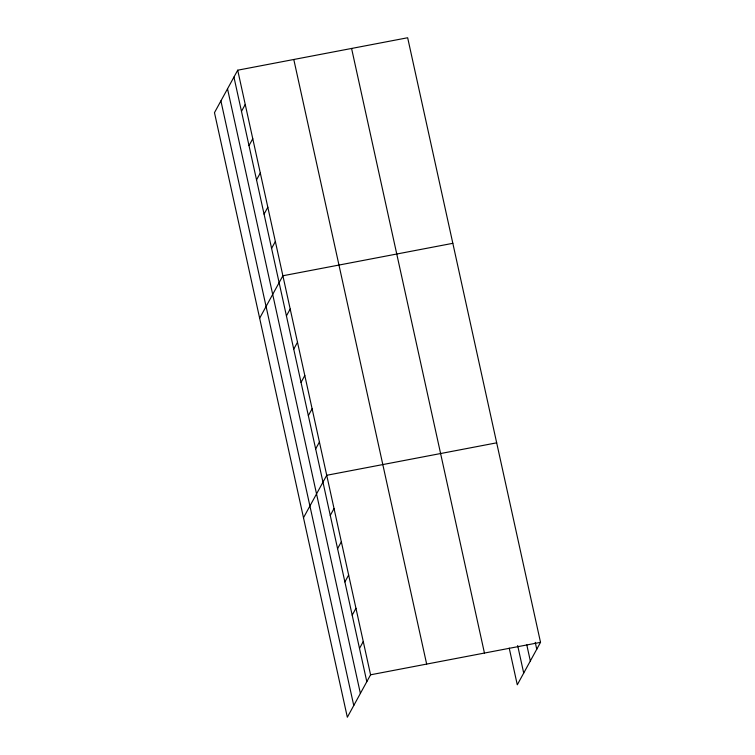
<?xml version="1.0" encoding="UTF-8"?>
<svg xmlns="http://www.w3.org/2000/svg" width="755" height="755" viewBox="0 0 755 755"><rect width="100%" height="100%" fill="white"/><g stroke="black" fill="none" stroke-linecap="round" stroke-linejoin="round"><path stroke-width="1.13" d="M237.712 70.196L214.477 112.655L347.338 717.25L370.573 674.8L237.712 70.196L407.662 37.75L540.523 642.345L517.288 684.804L509.219 648.111M241.477 111.344L245.243 104.464M249.008 145.602L252.774 138.722M256.53 179.869L260.305 172.98M264.061 214.127L267.827 207.238M271.592 248.386L275.358 241.506M259.644 318.214L282.889 275.764L452.84 243.318M286.428 315.901L290.194 309.022M293.733 349.15L297.498 342.27M301.037 382.407L304.812 375.518M308.351 415.656L312.117 408.776M315.656 448.914L319.422 442.024M303.491 517.732L326.736 475.282L496.686 442.826M330.265 515.42L334.04 508.53M337.579 548.668L341.345 541.788M344.884 581.926L348.65 575.036M352.189 615.174L355.964 608.294M359.503 648.432L363.268 641.542M370.573 674.8L540.523 642.345M535.248 642.354L536.758 649.234M526.801 644.921L530.331 660.974M517.666 645.544L523.706 673.064M351.585 48.462L484.446 653.056M293.799 59.494L426.66 664.089M233.946 77.086L366.807 681.68M227.519 88.826L360.38 693.42M220.904 100.915L353.755 705.51"/></g></svg>
